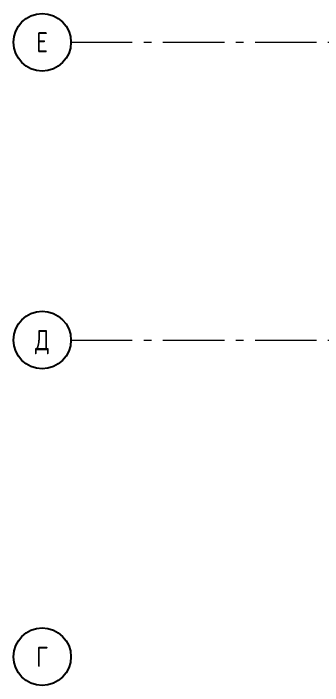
# Model space of a CAD drawing. Header units: millimetres. Extents: x -133165 to 20117, y 15722 to 63536.
# Drawn here: x -93596 to -89566, y 28070 to 36825 of the extents above; entities that cross this region are included whole.
import ezdxf
from ezdxf.enums import TextEntityAlignment as Align

# ---------------------------------------------------------------- set-up
doc = ezdxf.new("R2010")
doc.units = ezdxf.units.MM
doc.linetypes.add('GOST2.303 5', pattern=[24, 20, -1.5, 1, -1.5])
doc.linetypes.add('GOST2.303 6', pattern=[12, 8, -1.5, 1, -1.5])
doc.layers.add('axis', color=7, linetype='GOST2.303 5', lineweight=9)
doc.styles.add('GOST 2.304', font='CS_Gost2304.shx')

msp = doc.modelspace()

# ---------------------------------------------------------------- linework, layer by layer
at = {"layer": 'axis', "color": 147, "linetype": 'GOST2.303 6', "lineweight": 0, "ltscale": 100}
for p, q in [((-92846.3, 36450.1), (-68638, 36450.1)), ((-92846.3, 32570.1), (-68638, 32570.1))]:
    msp.add_line(p, q, dxfattribs=at)
at = {"layer": 'axis', "color": 3, "linetype": 'Continuous', "lineweight": 25, "ltscale": 75}
for centre in [(-93221.3, 36450.1), (-93221.3, 32570.1), (-93221.3, 28445.1)]:
    msp.add_circle(centre, 375, dxfattribs=at)

# ---------------------------------------------------------------- texts
at = {"layer": 'axis', "color": 3, "linetype": 'Continuous', "lineweight": 25, "ltscale": 75, "style": 'GOST 2.304'}
for s, p in [('Е', (-93221.3, 36450.1)), ('Д', (-93221.3, 32570.1)), ('Г', (-93221.3, 28445.1))]:
    msp.add_text(s, height=262.5, dxfattribs=at).set_placement(p, align=Align.MIDDLE_CENTER)

doc.saveas('drawing.dxf')
